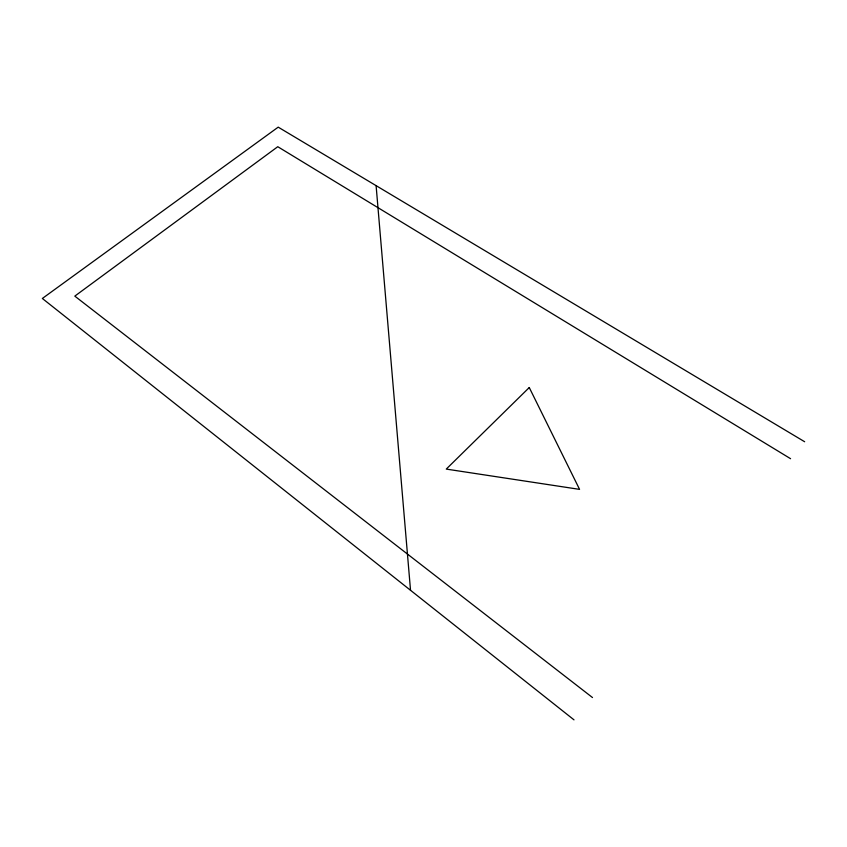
<?xml version="1.0" encoding="UTF-8"?>
<svg xmlns="http://www.w3.org/2000/svg" width="847" height="847" viewBox="0 0 847 847"><rect width="100%" height="100%" fill="white"/><g stroke="black" fill="none" stroke-linecap="round" stroke-linejoin="round"><path stroke-width="1.27" d="M804.65 441.742L278.208 127.145L42.35 298.472L574.001 719.855M790.579 458.703L277.774 146.711L74.811 296.122L592.498 697.547M376.1 185.641L410.53 590.295M529.259 387.534L446.263 469.09L579.57 489.375L529.259 387.534"/></g></svg>
